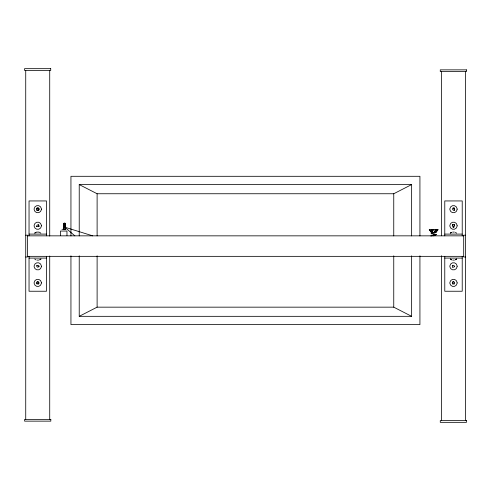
<?xml version="1.0" encoding="UTF-8"?>
<svg xmlns="http://www.w3.org/2000/svg" width="491" height="491" viewBox="0 0 491 491"><rect width="100%" height="100%" fill="white"/><g stroke="black" fill="none" stroke-linecap="round" stroke-linejoin="round"><path stroke-width="0.74" d="M432.356 233.17L432.043 229.733L431.884 230.101L431.626 229.733L432.356 233.17C431 233.458 431.853 234.643 431.724 232.734L432.356 232.47M434.099 233.17C433.713 231.635 434.873 231.347 436.02 229.733L433.915 232.636L433.78 232.36L434.099 233.17L433.749 233.305M433.915 232.636L436.131 229.733L436.02 230.101M435.664 232.636L437.88 229.733L435.664 232.636L435.732 232.188M433.786 229.733L433.627 230.101L433.369 229.733L433.578 230.101L433.835 229.733M431.54 232.636L429.324 229.733L431.54 232.636L432.448 232.347L432.025 232.335M431.479 233.698L431.724 232.734M433.774 234.054C434.633 235.134 430.865 234.815 431.724 235.895M435.578 229.733L435.321 230.101L435.161 229.733M430.687 235.981L434.811 234.667L433.964 234.268M432.037 232.36L435.585 232.36L437.763 229.733L437.763 230.101M35.849 232.347L34.677 233.133L36.475 232.096M79.229 255.817L79.229 316.327L97.114 307.163L393.751 307.163L411.636 316.327L411.636 255.817M79.229 235.901L79.229 184.585L97.114 193.749L393.751 193.749L411.636 184.585L411.636 235.901M433.749 232.605L434.099 232.47M432 235.938L433.958 234.882M433.749 235.938L435.701 234.882M434.099 235.103L435.701 234.182M432.319 232.82L431.043 233.348L431.589 233.741M433.645 232.955L434.062 232.82M433.854 235.453L436.554 234.667L435.707 234.268M433.78 232.403L434.191 232.347M79.229 184.585L411.636 184.585M63.732 229.297L63.922 223.847A0.657 0.35 -90 0 1 64.266 223.19M64.781 223.19A0.657 0.35 -90 0 1 65.131 223.847L65.315 229.297M64.082 225.154A0.657 0.35 -90 0 1 64.431 224.504A0.657 0.35 -90 0 1 64.781 225.154L64.781 226.461A0.657 0.35 -90 0 1 64.431 227.118A0.657 0.35 -90 0 1 64.082 226.461L64.266 225.154A0.657 0.35 -90 0 1 64.616 224.504A0.657 0.35 -90 0 1 64.965 225.154L64.965 226.461A0.657 0.35 -90 0 1 64.616 227.118L74.871 235.846M64.082 226.461L64.266 226.461A0.657 0.35 -90 0 0 64.616 227.118M61.958 229.297L65.463 229.297M429.238 229.733L437.966 229.733M36.893 232.096L38.636 232.096M452.616 232.096L454.365 232.096M431.417 232.353L431.804 232.353M29.043 234.097L46.492 234.097M444.772 234.097L462.221 234.097M25.728 235.189L27.471 235.189L27.471 257.002L25.728 257.002M465.45 235.189L463.7 235.189L463.7 257.002L465.45 257.002M27.471 235.846L463.7 235.846M27.471 256.345L463.7 256.345M29.043 258.088L46.492 258.088M444.772 258.088L462.221 258.088M36.96 260.095L38.709 260.095M452.69 260.095L454.433 260.095M79.229 316.327L411.636 316.327M65.291 227.339L92.707 235.846M39.053 232.096L40.851 233.133M455.409 232.347L456.575 233.133M35.923 259.843L34.751 259.052M430.65 231.193L431.472 232.188M431.073 229.733L431.184 230.101L431.184 229.733M431.828 229.733L432.276 232.636M465.45 71.6L465.45 420.584M462.221 235.846L462.221 200.942L444.772 200.942L444.772 235.846M462.221 256.345L462.221 291.243L444.772 291.243L444.772 256.345M441.452 71.6L441.452 235.741M441.452 255.682L441.452 420.584M432 232.605L432 233.305M431.54 232.869L431.54 233.826M431.417 233.047L431.417 233.648M429.441 229.733L429.441 230.101M419.928 235.932L419.928 176.3L70.943 176.3L70.943 235.932M419.928 255.811L419.928 324.619L70.943 324.619L70.943 255.811M393.751 193.749L393.751 235.895M393.751 255.823L393.751 307.163M97.114 193.749L97.114 235.895M97.114 255.823L97.114 307.163M66.966 235.563L66.966 231.046L60.454 231.046L60.454 235.563M65.131 223.847L65.131 229.297M64.266 225.154L64.266 226.461M63.922 223.847L63.922 229.297M49.72 70.416L49.72 236.085M49.72 256.026L49.72 419.4M46.492 235.846L46.492 200.942L29.043 200.942L29.043 235.846M46.492 256.345L46.492 291.243L29.043 291.243L29.043 256.345M25.728 70.416L25.728 419.4M63.732 223.847A0.657 0.35 -90 0 1 64.082 223.19L64.965 223.19A0.657 0.35 -90 0 1 65.315 223.847M454.304 210.216A1.326 1.326 0 0 1 454.003 210.394M453.997 207.939A1.326 1.326 0 0 1 454.543 208.356M454.003 226.971A1.326 1.326 0 0 1 452.984 226.971M452.432 224.939A1.326 1.326 0 0 1 452.677 224.688M454.298 224.688A1.326 1.326 0 0 1 454.543 224.927M38.992 209.669A1.326 1.326 0 0 1 38.82 209.97A1.307 1.307 0 0 0 39.071 209.35M38.273 210.394A1.326 1.326 0 0 0 38.574 210.216A1.307 1.307 0 0 1 38.316 210.418M37.261 210.394A1.326 1.326 0 0 1 36.96 210.222M36.715 209.976A1.326 1.326 0 0 1 36.537 209.675M36.537 208.663A1.326 1.326 0 0 1 36.708 208.362M36.954 208.116A1.326 1.326 0 0 1 37.248 207.939M38.267 207.939A1.326 1.326 0 0 1 38.568 208.11M38.814 208.356A1.326 1.326 0 0 1 38.992 208.65M38.992 226.247A1.326 1.326 0 0 1 38.82 226.547M36.715 226.554A1.326 1.326 0 0 1 36.537 226.253M39.071 266.496A1.307 1.307 0 0 1 38.998 266.828M36.537 265.932A1.307 1.307 0 0 1 36.929 265.373M38.955 265.827A1.307 1.307 0 0 1 39.059 266.153M39.035 283.295A1.307 1.307 0 0 1 38.807 283.749M38.568 283.994A1.307 1.307 0 0 1 38.273 284.16M37.273 284.166A1.307 1.307 0 0 1 36.972 283.994M36.733 283.755A1.307 1.307 0 0 1 36.561 283.46M36.555 282.46A1.307 1.307 0 0 1 39.035 282.62M452.684 267.368A1.326 1.326 0 0 1 452.438 267.122M452.371 265.6A1.326 1.326 0 0 1 452.592 265.33M454.365 283.933A1.307 1.307 0 0 1 453.997 284.16M452.997 284.166A1.307 1.307 0 0 1 452.457 283.755M452.401 282.233A1.307 1.307 0 0 1 452.622 281.975M452.911 281.785A1.307 1.307 0 0 1 453.991 281.742M37.316 210.461A1.307 1.307 0 0 1 37.015 210.301M36.543 208.779A1.307 1.307 0 0 1 36.696 208.479M36.929 208.227A1.307 1.307 0 0 1 37.543 207.945M37.887 207.932A1.307 1.307 0 0 1 38.525 208.166M38.771 208.393A1.307 1.307 0 0 1 39.059 209.013M39.041 226.118A1.307 1.307 0 0 1 38.715 226.713M36.653 226.492A1.307 1.307 0 0 1 36.512 226.179M38.39 224.657A1.307 1.307 0 0 1 38.666 224.86M38.881 225.124A1.307 1.307 0 0 1 39.022 225.437M454.402 210.173A1.307 1.307 0 0 1 454.132 210.375M452.855 208.092A1.307 1.307 0 0 1 454.433 208.319M453.966 227.032A1.307 1.307 0 0 1 453.635 227.112M453.291 227.106A1.307 1.307 0 0 1 452.966 227.008M452.475 224.988A1.307 1.307 0 0 1 453.021 224.59M454.022 224.614A1.307 1.307 0 0 1 454.316 224.792M40.919 259.052L39.753 259.843L40.919 259.052M450.977 232.697L450.407 233.133L451.573 232.347L450.977 232.697M456.642 259.052L455.476 259.843L456.648 259.052M50.726 68.666L24.55 68.666L24.55 70.416L50.726 70.416L50.726 68.666M466.45 69.857L440.274 69.857L440.274 71.6L466.45 71.6L466.45 69.857M50.812 419.4L24.636 419.4L24.636 421.143L50.812 421.143L50.812 419.4M466.45 420.584L440.274 420.584L440.274 422.334L466.45 422.334L466.45 420.584M451.646 259.843L450.474 259.052L451.646 259.843M457.103 209.166L457.103 208.681A3.646 3.646 0 0 0 449.879 208.7L449.879 209.651A3.646 3.646 0 0 0 457.103 209.632L457.103 209.166M457.103 225.743L457.103 225.252A3.646 3.646 0 0 0 449.879 225.277L449.879 226.228A3.646 3.646 0 0 0 457.103 226.204L457.103 225.743M457.103 266.312L457.103 265.827A3.646 3.646 0 0 0 449.879 265.846L449.879 266.797A3.646 3.646 0 0 0 457.103 266.779L457.103 266.312M457.103 282.89L457.103 282.399A3.646 3.646 0 0 0 449.879 282.423L449.879 283.375A3.646 3.646 0 0 0 457.103 283.35L457.103 282.89M454.365 209.172L454.365 209.049A0.878 0.878 0 0 0 452.616 209.049L452.616 209.283A0.878 0.878 0 0 0 454.365 209.27L454.365 209.172M454.365 225.75L454.365 225.627A0.878 0.878 0 0 0 452.616 225.627L452.616 225.86A0.878 0.878 0 0 0 454.365 225.848L454.365 225.75M454.365 266.318L454.365 266.196A0.878 0.878 0 0 0 452.616 266.196L452.616 266.429A0.878 0.878 0 0 0 454.365 266.417L454.365 266.318M454.365 282.896L454.365 282.773A0.878 0.878 0 0 0 452.616 282.773L452.616 283.006A0.878 0.878 0 0 0 454.365 282.994L454.365 282.896M41.379 209.166L41.373 208.681A3.646 3.646 0 0 0 34.149 208.7L34.155 209.651A3.646 3.646 0 0 0 41.379 209.632L41.379 209.166M41.379 225.743L41.373 225.252A3.646 3.646 0 0 0 34.149 225.277L34.155 226.228A3.646 3.646 0 0 0 41.379 226.204L41.379 225.743M41.379 266.312L41.373 265.827A3.646 3.646 0 0 0 34.149 265.846L34.155 266.797A3.646 3.646 0 0 0 41.379 266.779L41.379 266.312M41.379 282.89L41.373 282.399A3.646 3.646 0 0 0 34.149 282.423L34.155 283.375A3.646 3.646 0 0 0 41.379 283.35L41.379 282.89M38.636 209.172L38.636 209.049A0.878 0.878 0 0 0 36.893 209.049L36.893 209.283A0.878 0.878 0 0 0 38.636 209.27L38.636 209.172M38.636 225.75L38.636 225.627A0.878 0.878 0 0 0 36.893 225.627L36.893 225.86A0.878 0.878 0 0 0 38.636 225.848L38.636 225.75M38.636 266.318L38.636 266.196A0.878 0.878 0 0 0 36.893 266.196L36.893 266.429A0.878 0.878 0 0 0 38.636 266.417L38.636 266.318M38.636 282.896L38.636 282.773A0.878 0.878 0 0 0 36.893 282.773L36.893 283.006A0.878 0.878 0 0 0 38.636 282.994L38.636 282.896"/></g></svg>
